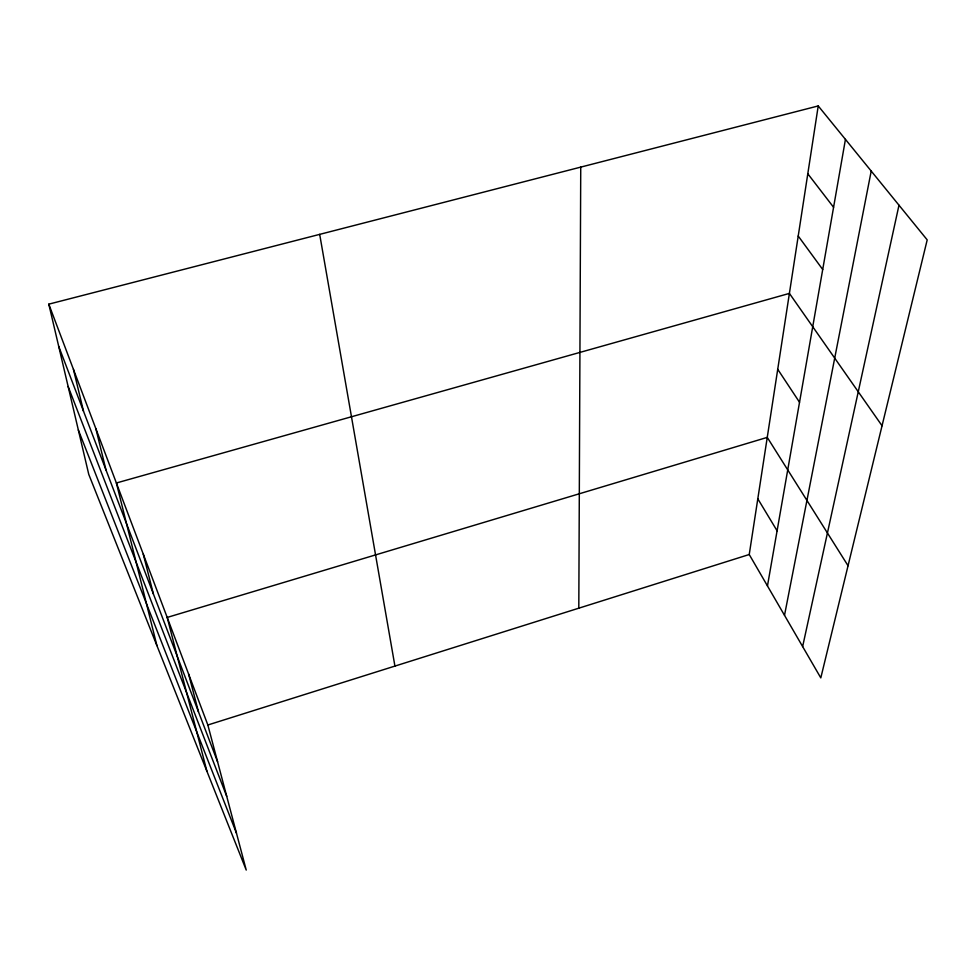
<?xml version="1.0" encoding="UTF-8"?>
<svg xmlns="http://www.w3.org/2000/svg" width="976" height="976" viewBox="0 0 976 976"><rect width="100%" height="100%" fill="white"/><g stroke="black" fill="none" stroke-linecap="round" stroke-linejoin="round"><path stroke-width="1.46" d="M578.805 608.182L580.744 167.116M818.23 105.933L927.2 239.876L820.804 677.893L749.239 554.514L818.23 105.933L48.8 304.158L88.767 474.385L246.233 870.067L207.851 724.997L48.8 304.158M767.465 585.929L845.436 139.373M784.509 615.319L871.214 171.056M802.638 646.563L898.981 205.204M207.851 724.997L749.239 554.514M807.799 173.765L833.577 207.278M798.222 236.033L822.707 269.498M882.048 425.756L789.401 293.398L116.388 482.986L156.892 645.575M777.726 369.294L799.527 402.271M848.046 565.738L767.258 437.382L167.201 617.43L206.912 771.284M757.803 498.809L777.091 530.798M78.348 429.989L236.448 833.114M68.137 386.508L226.725 796.318M58.706 346.334L217.587 761.805M188.6 674.038L198.482 711.846M143.289 554.161L153.391 593.933M95.88 428.72L105.994 469.993M73.444 369.355L83.485 411.14M319.689 234.362L394.926 666.083"/></g></svg>
